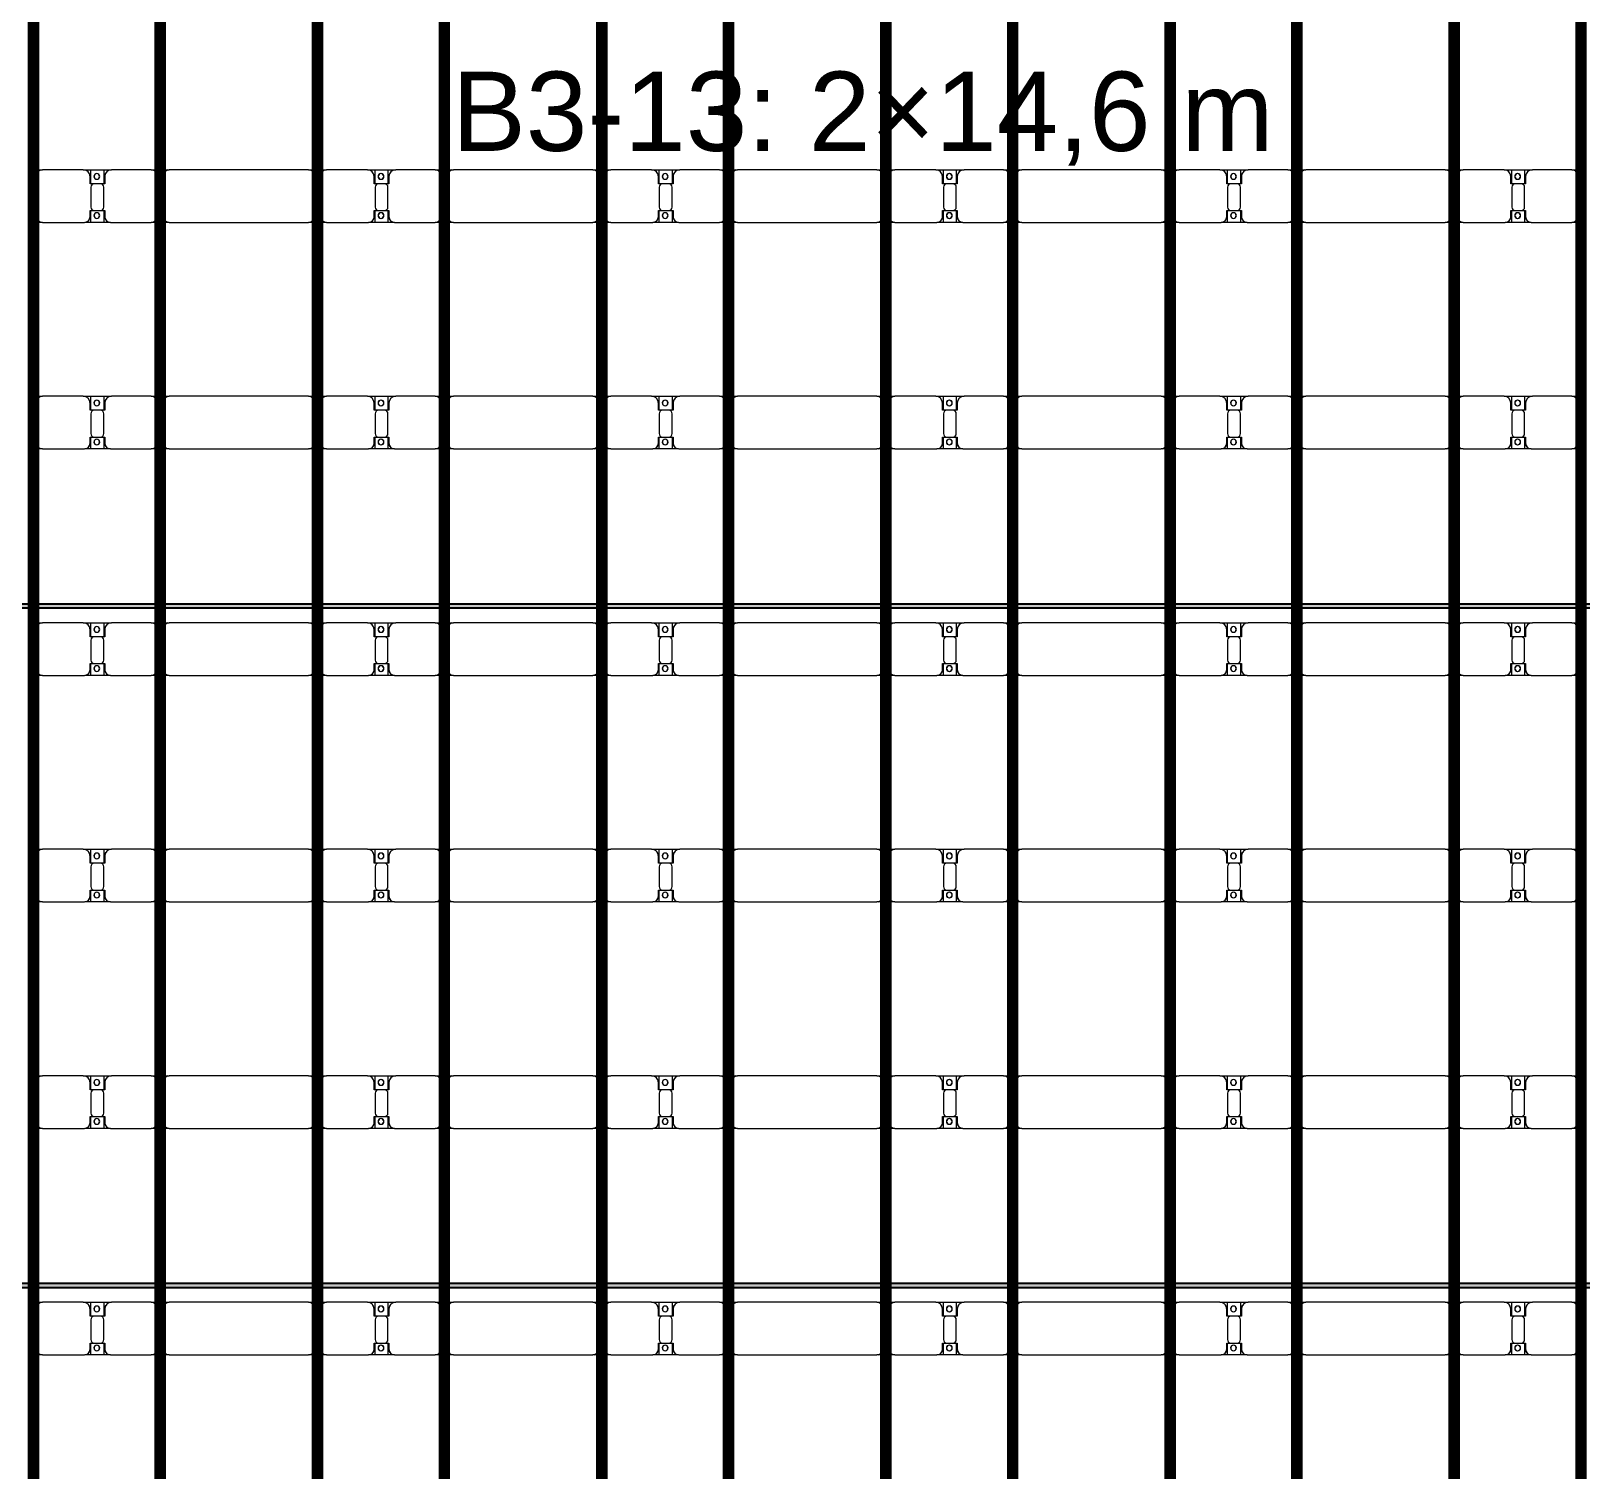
# Model space of a CAD drawing. Header units: millimetres. Extents: x 312848 to 517332, y -142134 to -35114.
# Drawn here: x 351614 to 365305, y -60576 to -47870 of the extents above; entities that cross this region are included whole.
import ezdxf

# ---------------------------------------------------------------- set-up
doc = ezdxf.new("R2010")
doc.units = ezdxf.units.MM
doc.layers.add('A-GENM', color=13, linetype='Continuous', lineweight=9)
doc.layers.add('S-BEAM', color=12, linetype='Continuous', lineweight=9)
doc.layers.add('GC-GHI CHU', color=2, linetype='Continuous')
doc.styles.add('GC_VN', font='arial.ttf')

# ---------------------------------------------------------------- blocks, each defined once
blk = doc.blocks.new('Dai phao do pin - DẢI PHAO ĐỠ PIN-V1-KHUNG KẾT CẤU BÈ PIN 3')
at = {"layer": 'A-GENM', "color": 7}
for p, q in [((23300, 242), (23360, 242)), ((23310, 192), (23310, -173)), ((23720, 242), (23360, 242)), ((23720, 242), (23902, 242)), ((23780, 118), (23780, 182)), ((23788, 242), (23970, 242)), ((23788, 118), (23788, 242)), ((23902, 242), (23902, 118)), ((23910, 182), (23910, 118)), ((24320, 242), (23970, 242)), ((24320, 242), (24380, 242)), ((24370, -173), (24370, 192)), ((24420, 242), (24480, 242)), ((24430, 192), (24430, -173)), ((25710, 242), (24480, 242)), ((25710, 242), (25770, 242)), ((25760, -173), (25760, 192)), ((25810, 242), (25870, 242)), ((25820, 192), (25820, -173)), ((26230, 242), (25870, 242)), ((26230, 242), (26412, 242)), ((26290, 118), (26290, 182)), ((26298, 242), (26480, 242)), ((26298, 118), (26298, 242)), ((26412, 242), (26412, 118)), ((26420, 182), (26420, 118)), ((26830, 242), (26480, 242)), ((26830, 242), (26890, 242)), ((26880, -173), (26880, 192)), ((26930, 242), (26990, 242)), ((26940, 192), (26940, -173)), ((28220, 242), (26990, 242)), ((28220, 242), (28280, 242)), ((28270, -173), (28270, 192)), ((28320, 242), (28380, 242)), ((28330, 192), (28330, -173)), ((28740, 242), (28380, 242)), ((28740, 242), (28922, 242)), ((28800, 118), (28800, 182)), ((28808, 242), (28990, 242)), ((28808, 118), (28808, 242)), ((28922, 242), (28922, 118)), ((28930, 182), (28930, 118)), ((29340, 242), (28990, 242)), ((29340, 242), (29400, 242)), ((29390, -173), (29390, 192)), ((29440, 242), (29500, 242)), ((29450, 192), (29450, -173)), ((30730, 242), (29500, 242)), ((30730, 242), (30790, 242)), ((30780, -173), (30780, 192)), ((30830, 242), (30890, 242)), ((30840, 192), (30840, -173)), ((31250, 242), (30890, 242)), ((31250, 242), (31432, 242)), ((31310, 118), (31310, 182)), ((31318, 242), (31500, 242)), ((31318, 118), (31318, 242)), ((31432, 242), (31432, 118)), ((31440, 182), (31440, 118)), ((31850, 242), (31500, 242)), ((31850, 242), (31910, 242)), ((31900, -173), (31900, 192)), ((31950, 242), (32010, 242)), ((31960, 192), (31960, -173)), ((33240, 242), (32010, 242)), ((33240, 242), (33300, 242)), ((33290, -173), (33290, 192)), ((33340, 242), (33400, 242)), ((33350, 192), (33350, -173)), ((33760, 242), (33400, 242)), ((33760, 242), (33942, 242)), ((33820, 118), (33820, 182)), ((33828, 242), (34010, 242)), ((33828, 118), (33828, 242)), ((33942, 242), (33942, 118)), ((33950, 182), (33950, 118)), ((34360, 242), (34010, 242)), ((34360, 242), (34420, 242)), ((34410, -173), (34410, 192)), ((34460, 242), (34520, 242)), ((34470, 192), (34470, -173)), ((35750, 242), (34520, 242)), ((35750, 242), (35810, 242)), ((35800, -173), (35800, 192)), ((35850, 242), (35910, 242)), ((35860, 192), (35860, -173)), ((36270, 242), (35910, 242)), ((36270, 242), (36452, 242)), ((36330, 118), (36330, 182)), ((36338, 242), (36520, 242)), ((36338, 118), (36338, 242)), ((36452, 242), (36452, 118)), ((36460, 182), (36460, 118)), ((36870, 242), (36520, 242)), ((36870, 242), (36930, 242)), ((36920, -173), (36920, 192)), ((23872, 118), (23780, 118)), ((23788, 88), (23788, -88)), ((23910, 118), (23818, 118)), ((23902, -88), (23902, 88)), ((26382, 118), (26290, 118)), ((26298, 88), (26298, -88)), ((26420, 118), (26328, 118)), ((26412, -88), (26412, 88)), ((28892, 118), (28800, 118)), ((28808, 88), (28808, -88)), ((28930, 118), (28838, 118)), ((28922, -88), (28922, 88)), ((31402, 118), (31310, 118)), ((31318, 88), (31318, -88)), ((31440, 118), (31348, 118)), ((31432, -88), (31432, 88)), ((33912, 118), (33820, 118)), ((33828, 88), (33828, -88)), ((33950, 118), (33858, 118)), ((33942, -88), (33942, 88)), ((36422, 118), (36330, 118)), ((36338, 88), (36338, -88)), ((36460, 118), (36368, 118)), ((36452, -88), (36452, 88)), ((23780, -173), (23780, -118)), ((23780, -118), (23872, -118)), ((23788, -223), (23788, -118)), ((23818, -118), (23910, -118)), ((23902, -118), (23902, -223)), ((23910, -118), (23910, -173)), ((26290, -173), (26290, -118)), ((26290, -118), (26382, -118)), ((26298, -223), (26298, -118)), ((26328, -118), (26420, -118)), ((26412, -118), (26412, -223)), ((26420, -118), (26420, -173)), ((28800, -173), (28800, -118)), ((28800, -118), (28892, -118)), ((28808, -223), (28808, -118)), ((28838, -118), (28930, -118)), ((28922, -118), (28922, -223)), ((28930, -118), (28930, -173)), ((31310, -173), (31310, -118)), ((31310, -118), (31402, -118)), ((31318, -223), (31318, -118)), ((31348, -118), (31440, -118)), ((31432, -118), (31432, -223)), ((31440, -118), (31440, -173)), ((33820, -173), (33820, -118)), ((33820, -118), (33912, -118)), ((33828, -223), (33828, -118)), ((33858, -118), (33950, -118)), ((33942, -118), (33942, -223)), ((33950, -118), (33950, -173)), ((36330, -173), (36330, -118)), ((36330, -118), (36422, -118)), ((36338, -223), (36338, -118)), ((36368, -118), (36460, -118)), ((36452, -118), (36452, -223)), ((36460, -118), (36460, -173)), ((23360, -223), (23300, -223)), ((23360, -223), (23730, -223)), ((23902, -223), (23735, -223)), ((23960, -223), (23788, -223)), ((23960, -223), (24320, -223)), ((24380, -223), (24320, -223)), ((24480, -223), (24420, -223)), ((24480, -223), (25710, -223)), ((25770, -223), (25710, -223)), ((25870, -223), (25810, -223)), ((25870, -223), (26240, -223)), ((26412, -223), (26240, -223)), ((26470, -223), (26298, -223)), ((26470, -223), (26830, -223)), ((26890, -223), (26830, -223)), ((26990, -223), (26930, -223)), ((26990, -223), (28220, -223)), ((28280, -223), (28220, -223)), ((28380, -223), (28320, -223)), ((28380, -223), (28750, -223)), ((28922, -223), (28750, -223)), ((28977, -223), (28808, -223)), ((28980, -223), (29340, -223)), ((29400, -223), (29340, -223)), ((29500, -223), (29440, -223)), ((29500, -223), (30730, -223)), ((30790, -223), (30730, -223)), ((30890, -223), (30830, -223)), ((30890, -223), (31260, -223)), ((31432, -223), (31260, -223)), ((31490, -223), (31318, -223)), ((31490, -223), (31850, -223)), ((31910, -223), (31850, -223)), ((32010, -223), (31950, -223)), ((32010, -223), (33240, -223)), ((33300, -223), (33240, -223)), ((33400, -223), (33340, -223)), ((33400, -223), (33770, -223)), ((33942, -223), (33770, -223)), ((34000, -223), (33828, -223)), ((34000, -223), (34360, -223)), ((34420, -223), (34360, -223)), ((34520, -223), (34460, -223)), ((34520, -223), (35750, -223)), ((35810, -223), (35750, -223)), ((35910, -223), (35850, -223)), ((35910, -223), (36280, -223)), ((36452, -223), (36280, -223)), ((36510, -223), (36338, -223)), ((36510, -223), (36870, -223)), ((36930, -223), (36870, -223))]:
    blk.add_line(p, q, dxfattribs=at)
for centre, radius, start, end in [((23360, 192), 50, 90, 180), ((23360, 192), 50, 135, 180), ((23720, 182), 60, 360, 90), ((23720, 182), 60, 360, 30), ((23839, 183), 25, 360, 180), ((23839, 183), 25, 180, 0), ((23841, 183), 25, 360, 180), ((23841, 183), 25, 180, 360), ((23970, 182), 60, 90, 180), ((23970, 182), 60, 150, 180), ((24320, 192), 50, 0, 90), ((24320, 192), 50, 0, 45), ((24480, 192), 50, 90, 180), ((24480, 192), 50, 105, 180), ((25710, 192), 50, 0, 90), ((25710, 192), 50, 15, 90), ((25870, 192), 50, 90, 180), ((25870, 192), 50, 135, 180), ((26230, 182), 60, 0, 90), ((26230, 182), 60, 0, 30), ((26349, 183), 25, 360, 180), ((26349, 183), 25, 180, 0), ((26351, 183), 25, 0, 180), ((26351, 183), 25, 180, 0), ((26480, 182), 60, 90, 180), ((26480, 182), 60, 150, 180), ((26830, 192), 50, 360, 90), ((26830, 192), 50, 360, 45), ((26990, 192), 50, 90, 180), ((26990, 192), 50, 105, 180), ((28220, 192), 50, 0, 90), ((28220, 192), 50, 15, 90), ((28380, 192), 50, 90, 180), ((28380, 192), 50, 135, 180), ((28740, 182), 60, 0, 90), ((28740, 182), 60, 0, 30), ((28859, 183), 25, 360, 180), ((28859, 183), 25, 180, 0), ((28861, 183), 25, 360, 180), ((28861, 183), 25, 180, 0), ((28990, 182), 60, 90, 180), ((28990, 182), 60, 150, 180), ((29340, 192), 50, 0, 90), ((29340, 192), 50, 0, 45), ((29500, 192), 50, 90, 180), ((29500, 192), 50, 105, 180), ((30730, 192), 50, 360, 90), ((30730, 192), 50, 15, 90), ((30890, 192), 50, 90, 180), ((30890, 192), 50, 135, 180), ((31250, 182), 60, 0, 90), ((31250, 182), 60, 0, 30), ((31369, 183), 25, 360, 180), ((31369, 183), 25, 180, 0), ((31371, 183), 25, 360, 180), ((31371, 183), 25, 180, 0), ((31500, 182), 60, 90, 180), ((31500, 182), 60, 150, 180), ((31850, 192), 50, 0, 90), ((31850, 192), 50, 0, 45), ((32010, 192), 50, 90, 180), ((32010, 192), 50, 105, 180), ((33240, 192), 50, 0, 90), ((33240, 192), 50, 15, 90), ((33400, 192), 50, 90, 180), ((33400, 192), 50, 135, 180), ((33760, 182), 60, 360, 90), ((33760, 182), 60, 360, 30), ((33879, 183), 25, 0, 180), ((33879, 183), 25, 180, 0), ((33881, 183), 25, 360, 180), ((33881, 183), 25, 180, 0), ((34010, 182), 60, 90, 180), ((34010, 182), 60, 150, 180), ((34360, 192), 50, 0, 90), ((34360, 192), 50, 0, 45), ((34520, 192), 50, 90, 180), ((34520, 192), 50, 105, 180), ((35750, 192), 50, 360, 90), ((35750, 192), 50, 15, 90), ((35910, 192), 50, 90, 180), ((35910, 192), 50, 135, 180), ((36270, 182), 60, 360, 90), ((36270, 182), 60, 360, 30), ((36389, 183), 25, 360, 180), ((36389, 183), 25, 180, 360), ((36391, 183), 25, 0, 180), ((36391, 183), 25, 180, 0), ((36520, 182), 60, 90, 180), ((36520, 182), 60, 150, 180), ((36870, 192), 50, 0, 90), ((36870, 192), 50, 0, 45), ((23818, 88), 30, 90, 180), ((23872, 88), 30, 0, 90), ((26328, 88), 30, 90, 180), ((26382, 88), 30, 0, 90), ((28838, 88), 30, 90, 180), ((28892, 88), 30, 0, 90), ((31348, 88), 30, 90, 180), ((31402, 88), 30, 0, 90), ((33858, 88), 30, 90, 180), ((33912, 88), 30, 360, 90), ((36368, 88), 30, 90, 180), ((36422, 88), 30, 0, 90), ((23818, -88), 30, 180, 270), ((23839, -162), 25, 360, 180), ((23841, -162), 25, 360, 180), ((23872, -88), 30, 270, 0), ((26328, -88), 30, 180, 270), ((26349, -162), 25, 360, 180), ((26351, -162), 25, 360, 180), ((26382, -88), 30, 270, 360), ((28838, -88), 30, 180, 270), ((28859, -162), 25, 360, 180), ((28861, -162), 25, 360, 180), ((28892, -88), 30, 270, 360), ((31348, -88), 30, 180, 270), ((31369, -162), 25, 360, 180), ((31371, -162), 25, 0, 180), ((31402, -88), 30, 270, 0), ((33858, -88), 30, 180, 270), ((33879, -162), 25, 360, 180), ((33881, -162), 25, 360, 180), ((33912, -88), 30, 270, 360), ((36368, -88), 30, 180, 270), ((36389, -162), 25, 360, 180), ((36391, -162), 25, 0, 180), ((36422, -88), 30, 270, 360), ((23360, -173), 50, 180, 270), ((23360, -173), 50, 180, 225), ((23730, -173), 50, 270, 0), ((23730, -173), 50, 315, 0), ((23839, -162), 25, 180, 0), ((23841, -162), 25, 180, 0), ((23960, -173), 50, 180, 270), ((23960, -173), 50, 180, 225), ((24320, -173), 50, 270, 0), ((24320, -173), 50, 315, 0), ((24480, -173), 50, 180, 270), ((24480, -173), 50, 180, 270), ((25710, -173), 50, 270, 360), ((25710, -173), 50, 285, 360), ((25870, -173), 50, 180, 270), ((25870, -173), 50, 180, 225), ((26240, -173), 50, 270, 360), ((26240, -173), 50, 315, 360), ((26349, -162), 25, 180, 0), ((26351, -162), 25, 180, 0), ((26470, -173), 50, 180, 270), ((26470, -173), 50, 180, 225), ((26830, -173), 50, 270, 360), ((26830, -173), 50, 315, 360), ((26990, -173), 50, 180, 270), ((26990, -173), 50, 180, 270), ((28220, -173), 50, 270, 360), ((28220, -173), 50, 285, 360), ((28380, -173), 50, 180, 270), ((28380, -173), 50, 180, 225), ((28750, -173), 50, 270, 0), ((28750, -173), 50, 315, 0), ((28859, -162), 25, 180, 0), ((28861, -162), 25, 180, 0), ((28980, -173), 50, 180, 270), ((28980, -173), 50, 180, 225), ((29340, -173), 50, 270, 0), ((29340, -173), 50, 315, 0), ((29500, -173), 50, 180, 270), ((29500, -173), 50, 180, 270), ((30730, -173), 50, 270, 0), ((30730, -173), 50, 285, 0), ((30890, -173), 50, 180, 270), ((30890, -173), 50, 180, 225), ((31260, -173), 50, 270, 0), ((31260, -173), 50, 315, 0), ((31369, -162), 25, 180, 0), ((31371, -162), 25, 180, 0), ((31490, -173), 50, 180, 270), ((31490, -173), 50, 180, 225), ((31850, -173), 50, 270, 360), ((31850, -173), 50, 315, 0), ((32010, -173), 50, 180, 270), ((32010, -173), 50, 180, 270), ((33240, -173), 50, 270, 0), ((33240, -173), 50, 285, 0), ((33400, -173), 50, 180, 270), ((33400, -173), 50, 180, 225), ((33770, -173), 50, 270, 360), ((33770, -173), 50, 315, 360), ((33879, -162), 25, 180, 0), ((33881, -162), 25, 180, 0), ((34000, -173), 50, 180, 270), ((34000, -173), 50, 180, 225), ((34360, -173), 50, 270, 360), ((34360, -173), 50, 315, 360), ((34520, -173), 50, 180, 270), ((34520, -173), 50, 180, 270), ((35750, -173), 50, 270, 360), ((35750, -173), 50, 285, 360), ((35910, -173), 50, 180, 270), ((35910, -173), 50, 180, 225), ((36280, -173), 50, 270, 0), ((36280, -173), 50, 315, 0), ((36389, -162), 25, 180, 0), ((36391, -162), 25, 180, 0), ((36510, -173), 50, 180, 270), ((36510, -173), 50, 180, 225), ((36870, -173), 50, 270, 0), ((36870, -173), 50, 315, 0)]:
    blk.add_arc(centre, radius, start, end, dxfattribs=at)
blk = doc.blocks.new('Dai phao do pin - DẢI PHAO ĐỠ PIN-67477-KHUNG KẾT CẤU BÈ PIN 3')
at = {"layer": 'A-GENM', "color": 7}
for p, q in [((23300, 242), (23360, 242)), ((23310, 192), (23310, -173)), ((23720, 242), (23360, 242)), ((23720, 242), (23902, 242)), ((23780, 118), (23780, 182)), ((23788, 242), (23970, 242)), ((23788, 118), (23788, 242)), ((23902, 242), (23902, 118)), ((23910, 182), (23910, 118)), ((24320, 242), (23970, 242)), ((24320, 242), (24380, 242)), ((24370, -173), (24370, 192)), ((24420, 242), (24480, 242)), ((24430, 192), (24430, -173)), ((25710, 242), (24480, 242)), ((25710, 242), (25770, 242)), ((25760, -173), (25760, 192)), ((25810, 242), (25870, 242)), ((25820, 192), (25820, -173)), ((26230, 242), (25870, 242)), ((26230, 242), (26412, 242)), ((26290, 118), (26290, 182)), ((26298, 242), (26480, 242)), ((26298, 118), (26298, 242)), ((26412, 242), (26412, 118)), ((26420, 182), (26420, 118)), ((26830, 242), (26480, 242)), ((26830, 242), (26890, 242)), ((26880, -173), (26880, 192)), ((26930, 242), (26990, 242)), ((26940, 192), (26940, -173)), ((28220, 242), (26990, 242)), ((28220, 242), (28280, 242)), ((28270, -173), (28270, 192)), ((28320, 242), (28380, 242)), ((28330, 192), (28330, -173)), ((28740, 242), (28380, 242)), ((28740, 242), (28922, 242)), ((28800, 118), (28800, 182)), ((28808, 242), (28990, 242)), ((28808, 118), (28808, 242)), ((28922, 242), (28922, 118)), ((28930, 182), (28930, 118)), ((29340, 242), (28990, 242)), ((29340, 242), (29400, 242)), ((29390, -173), (29390, 192)), ((29440, 242), (29500, 242)), ((29450, 192), (29450, -173)), ((30730, 242), (29500, 242)), ((30730, 242), (30790, 242)), ((30780, -173), (30780, 192)), ((30830, 242), (30890, 242)), ((30840, 192), (30840, -173)), ((31250, 242), (30890, 242)), ((31250, 242), (31432, 242)), ((31310, 118), (31310, 182)), ((31318, 242), (31500, 242)), ((31318, 118), (31318, 242)), ((31432, 242), (31432, 118)), ((31440, 182), (31440, 118)), ((31850, 242), (31500, 242)), ((31850, 242), (31910, 242)), ((31900, -173), (31900, 192)), ((31950, 242), (32010, 242)), ((31960, 192), (31960, -173)), ((33240, 242), (32010, 242)), ((33240, 242), (33300, 242)), ((33290, -173), (33290, 192)), ((33340, 242), (33400, 242)), ((33350, 192), (33350, -173)), ((33760, 242), (33400, 242)), ((33760, 242), (33942, 242)), ((33820, 118), (33820, 182)), ((33828, 242), (34010, 242)), ((33828, 118), (33828, 242)), ((33942, 242), (33942, 118)), ((33950, 182), (33950, 118)), ((34360, 242), (34010, 242)), ((34360, 242), (34420, 242)), ((34410, -173), (34410, 192)), ((34460, 242), (34520, 242)), ((34470, 192), (34470, -173)), ((35750, 242), (34520, 242)), ((35750, 242), (35810, 242)), ((35800, -173), (35800, 192)), ((35850, 242), (35910, 242)), ((35860, 192), (35860, -173)), ((36270, 242), (35910, 242)), ((36270, 242), (36452, 242)), ((36330, 118), (36330, 182)), ((36338, 242), (36520, 242)), ((36338, 118), (36338, 242)), ((36452, 242), (36452, 118)), ((36460, 182), (36460, 118)), ((36870, 242), (36520, 242)), ((36870, 242), (36930, 242)), ((36920, -173), (36920, 192)), ((23872, 118), (23780, 118)), ((23788, 88), (23788, -88)), ((23910, 118), (23818, 118)), ((23902, -88), (23902, 88)), ((26382, 118), (26290, 118)), ((26298, 88), (26298, -88)), ((26420, 118), (26328, 118)), ((26412, -88), (26412, 88)), ((28892, 118), (28800, 118)), ((28808, 88), (28808, -88)), ((28930, 118), (28838, 118)), ((28922, -88), (28922, 88)), ((31402, 118), (31310, 118)), ((31318, 88), (31318, -88)), ((31440, 118), (31348, 118)), ((31432, -88), (31432, 88)), ((33912, 118), (33820, 118)), ((33828, 88), (33828, -88)), ((33950, 118), (33858, 118)), ((33942, -88), (33942, 88)), ((36422, 118), (36330, 118)), ((36338, 88), (36338, -88)), ((36460, 118), (36368, 118)), ((36452, -88), (36452, 88)), ((23780, -173), (23780, -118)), ((23780, -118), (23872, -118)), ((23788, -223), (23788, -118)), ((23818, -118), (23910, -118)), ((23902, -118), (23902, -223)), ((23910, -118), (23910, -173)), ((26290, -173), (26290, -118)), ((26290, -118), (26382, -118)), ((26298, -223), (26298, -118)), ((26328, -118), (26420, -118)), ((26412, -118), (26412, -223)), ((26420, -118), (26420, -173)), ((28800, -173), (28800, -118)), ((28800, -118), (28892, -118)), ((28808, -223), (28808, -118)), ((28838, -118), (28930, -118)), ((28922, -118), (28922, -223)), ((28930, -118), (28930, -173)), ((31310, -173), (31310, -118)), ((31310, -118), (31402, -118)), ((31318, -223), (31318, -118)), ((31348, -118), (31440, -118)), ((31432, -118), (31432, -223)), ((31440, -118), (31440, -173)), ((33820, -173), (33820, -118)), ((33820, -118), (33912, -118)), ((33828, -223), (33828, -118)), ((33858, -118), (33950, -118)), ((33942, -118), (33942, -223)), ((33950, -118), (33950, -173)), ((36330, -173), (36330, -118)), ((36330, -118), (36422, -118)), ((36338, -223), (36338, -118)), ((36368, -118), (36460, -118)), ((36452, -118), (36452, -223)), ((36460, -118), (36460, -173)), ((23360, -223), (23300, -223)), ((23360, -223), (23730, -223)), ((23902, -223), (23735, -223)), ((23960, -223), (23788, -223)), ((23960, -223), (24320, -223)), ((24380, -223), (24320, -223)), ((24480, -223), (24420, -223)), ((24480, -223), (25710, -223)), ((25770, -223), (25710, -223)), ((25870, -223), (25810, -223)), ((25870, -223), (26240, -223)), ((26412, -223), (26240, -223)), ((26470, -223), (26298, -223)), ((26470, -223), (26830, -223)), ((26890, -223), (26830, -223)), ((26990, -223), (26930, -223)), ((26990, -223), (28220, -223)), ((28280, -223), (28220, -223)), ((28380, -223), (28320, -223)), ((28380, -223), (28750, -223)), ((28922, -223), (28750, -223)), ((28977, -223), (28808, -223)), ((28980, -223), (29340, -223)), ((29400, -223), (29340, -223)), ((29500, -223), (29440, -223)), ((29500, -223), (30730, -223)), ((30790, -223), (30730, -223)), ((30890, -223), (30830, -223)), ((30890, -223), (31260, -223)), ((31432, -223), (31260, -223)), ((31490, -223), (31318, -223)), ((31490, -223), (31850, -223)), ((31910, -223), (31850, -223)), ((32010, -223), (31950, -223)), ((32010, -223), (33240, -223)), ((33300, -223), (33240, -223)), ((33400, -223), (33340, -223)), ((33400, -223), (33770, -223)), ((33942, -223), (33770, -223)), ((34000, -223), (33828, -223)), ((34000, -223), (34360, -223)), ((34420, -223), (34360, -223)), ((34520, -223), (34460, -223)), ((34520, -223), (35750, -223)), ((35810, -223), (35750, -223)), ((35910, -223), (35850, -223)), ((35910, -223), (36280, -223)), ((36452, -223), (36280, -223)), ((36510, -223), (36338, -223)), ((36510, -223), (36870, -223)), ((36930, -223), (36870, -223))]:
    blk.add_line(p, q, dxfattribs=at)
for centre, radius, start, end in [((23360, 192), 50, 90, 180), ((23360, 192), 50, 135, 180), ((23720, 182), 60, 360, 90), ((23720, 182), 60, 360, 30), ((23839, 183), 25, 360, 180), ((23839, 183), 25, 180, 0), ((23841, 183), 25, 360, 180), ((23841, 183), 25, 180, 360), ((23970, 182), 60, 90, 180), ((23970, 182), 60, 150, 180), ((24320, 192), 50, 0, 90), ((24320, 192), 50, 0, 45), ((24480, 192), 50, 90, 180), ((24480, 192), 50, 105, 180), ((25710, 192), 50, 0, 90), ((25710, 192), 50, 15, 90), ((25870, 192), 50, 90, 180), ((25870, 192), 50, 135, 180), ((26230, 182), 60, 0, 90), ((26230, 182), 60, 0, 30), ((26349, 183), 25, 360, 180), ((26349, 183), 25, 180, 0), ((26351, 183), 25, 0, 180), ((26351, 183), 25, 180, 0), ((26480, 182), 60, 90, 180), ((26480, 182), 60, 150, 180), ((26830, 192), 50, 360, 90), ((26830, 192), 50, 360, 45), ((26990, 192), 50, 90, 180), ((26990, 192), 50, 105, 180), ((28220, 192), 50, 0, 90), ((28220, 192), 50, 15, 90), ((28380, 192), 50, 90, 180), ((28380, 192), 50, 135, 180), ((28740, 182), 60, 0, 90), ((28740, 182), 60, 0, 30), ((28859, 183), 25, 360, 180), ((28859, 183), 25, 180, 0), ((28861, 183), 25, 360, 180), ((28861, 183), 25, 180, 0), ((28990, 182), 60, 90, 180), ((28990, 182), 60, 150, 180), ((29340, 192), 50, 0, 90), ((29340, 192), 50, 0, 45), ((29500, 192), 50, 90, 180), ((29500, 192), 50, 105, 180), ((30730, 192), 50, 360, 90), ((30730, 192), 50, 15, 90), ((30890, 192), 50, 90, 180), ((30890, 192), 50, 135, 180), ((31250, 182), 60, 0, 90), ((31250, 182), 60, 0, 30), ((31369, 183), 25, 360, 180), ((31369, 183), 25, 180, 0), ((31371, 183), 25, 360, 180), ((31371, 183), 25, 180, 0), ((31500, 182), 60, 90, 180), ((31500, 182), 60, 150, 180), ((31850, 192), 50, 0, 90), ((31850, 192), 50, 0, 45), ((32010, 192), 50, 90, 180), ((32010, 192), 50, 105, 180), ((33240, 192), 50, 0, 90), ((33240, 192), 50, 15, 90), ((33400, 192), 50, 90, 180), ((33400, 192), 50, 135, 180), ((33760, 182), 60, 360, 90), ((33760, 182), 60, 360, 30), ((33879, 183), 25, 0, 180), ((33879, 183), 25, 180, 0), ((33881, 183), 25, 360, 180), ((33881, 183), 25, 180, 0), ((34010, 182), 60, 90, 180), ((34010, 182), 60, 150, 180), ((34360, 192), 50, 0, 90), ((34360, 192), 50, 0, 45), ((34520, 192), 50, 90, 180), ((34520, 192), 50, 105, 180), ((35750, 192), 50, 360, 90), ((35750, 192), 50, 15, 90), ((35910, 192), 50, 90, 180), ((35910, 192), 50, 135, 180), ((36270, 182), 60, 360, 90), ((36270, 182), 60, 360, 30), ((36389, 183), 25, 360, 180), ((36389, 183), 25, 180, 360), ((36391, 183), 25, 0, 180), ((36391, 183), 25, 180, 0), ((36520, 182), 60, 90, 180), ((36520, 182), 60, 150, 180), ((36870, 192), 50, 0, 90), ((36870, 192), 50, 0, 45), ((23818, 88), 30, 90, 180), ((23872, 88), 30, 0, 90), ((26328, 88), 30, 90, 180), ((26382, 88), 30, 0, 90), ((28838, 88), 30, 90, 180), ((28892, 88), 30, 0, 90), ((31348, 88), 30, 90, 180), ((31402, 88), 30, 0, 90), ((33858, 88), 30, 90, 180), ((33912, 88), 30, 360, 90), ((36368, 88), 30, 90, 180), ((36422, 88), 30, 0, 90), ((23818, -88), 30, 180, 270), ((23839, -162), 25, 360, 180), ((23841, -162), 25, 360, 180), ((23872, -88), 30, 270, 0), ((26328, -88), 30, 180, 270), ((26349, -162), 25, 360, 180), ((26351, -162), 25, 360, 180), ((26382, -88), 30, 270, 360), ((28838, -88), 30, 180, 270), ((28859, -162), 25, 360, 180), ((28861, -162), 25, 360, 180), ((28892, -88), 30, 270, 360), ((31348, -88), 30, 180, 270), ((31369, -162), 25, 360, 180), ((31371, -162), 25, 0, 180), ((31402, -88), 30, 270, 0), ((33858, -88), 30, 180, 270), ((33879, -162), 25, 360, 180), ((33881, -162), 25, 360, 180), ((33912, -88), 30, 270, 360), ((36368, -88), 30, 180, 270), ((36389, -162), 25, 360, 180), ((36391, -162), 25, 0, 180), ((36422, -88), 30, 270, 360), ((23360, -173), 50, 180, 270), ((23360, -173), 50, 180, 225), ((23730, -173), 50, 270, 0), ((23730, -173), 50, 315, 0), ((23839, -162), 25, 180, 0), ((23841, -162), 25, 180, 0), ((23960, -173), 50, 180, 270), ((23960, -173), 50, 180, 225), ((24320, -173), 50, 270, 0), ((24320, -173), 50, 315, 0), ((24480, -173), 50, 180, 270), ((24480, -173), 50, 180, 270), ((25710, -173), 50, 270, 360), ((25710, -173), 50, 285, 360), ((25870, -173), 50, 180, 270), ((25870, -173), 50, 180, 225), ((26240, -173), 50, 270, 360), ((26240, -173), 50, 315, 360), ((26349, -162), 25, 180, 0), ((26351, -162), 25, 180, 0), ((26470, -173), 50, 180, 270), ((26470, -173), 50, 180, 225), ((26830, -173), 50, 270, 360), ((26830, -173), 50, 315, 360), ((26990, -173), 50, 180, 270), ((26990, -173), 50, 180, 270), ((28220, -173), 50, 270, 360), ((28220, -173), 50, 285, 360), ((28380, -173), 50, 180, 270), ((28380, -173), 50, 180, 225), ((28750, -173), 50, 270, 0), ((28750, -173), 50, 315, 0), ((28859, -162), 25, 180, 0), ((28861, -162), 25, 180, 0), ((28980, -173), 50, 180, 270), ((28980, -173), 50, 180, 225), ((29340, -173), 50, 270, 0), ((29340, -173), 50, 315, 0), ((29500, -173), 50, 180, 270), ((29500, -173), 50, 180, 270), ((30730, -173), 50, 270, 0), ((30730, -173), 50, 285, 0), ((30890, -173), 50, 180, 270), ((30890, -173), 50, 180, 225), ((31260, -173), 50, 270, 0), ((31260, -173), 50, 315, 0), ((31369, -162), 25, 180, 0), ((31371, -162), 25, 180, 0), ((31490, -173), 50, 180, 270), ((31490, -173), 50, 180, 225), ((31850, -173), 50, 270, 360), ((31850, -173), 50, 315, 0), ((32010, -173), 50, 180, 270), ((32010, -173), 50, 180, 270), ((33240, -173), 50, 270, 0), ((33240, -173), 50, 285, 0), ((33400, -173), 50, 180, 270), ((33400, -173), 50, 180, 225), ((33770, -173), 50, 270, 360), ((33770, -173), 50, 315, 360), ((33879, -162), 25, 180, 0), ((33881, -162), 25, 180, 0), ((34000, -173), 50, 180, 270), ((34000, -173), 50, 180, 225), ((34360, -173), 50, 270, 360), ((34360, -173), 50, 315, 360), ((34520, -173), 50, 180, 270), ((34520, -173), 50, 180, 270), ((35750, -173), 50, 270, 360), ((35750, -173), 50, 285, 360), ((35910, -173), 50, 180, 270), ((35910, -173), 50, 180, 225), ((36280, -173), 50, 270, 0), ((36280, -173), 50, 315, 0), ((36389, -162), 25, 180, 0), ((36391, -162), 25, 180, 0), ((36510, -173), 50, 180, 270), ((36510, -173), 50, 180, 225), ((36870, -173), 50, 270, 0), ((36870, -173), 50, 315, 0)]:
    blk.add_arc(centre, radius, start, end, dxfattribs=at)
blk = doc.blocks.new('Dai phao do pin - DẢI PHAO ĐỠ PIN-V11-KHUNG KẾT CẤU BÈ PIN 3')
at = {"layer": 'A-GENM', "color": 7}
for p, q in [((23300, 242), (23360, 242)), ((23310, 192), (23310, -173)), ((23720, 242), (23360, 242)), ((23720, 242), (23902, 242)), ((23780, 118), (23780, 182)), ((23788, 242), (23970, 242)), ((23788, 118), (23788, 242)), ((23902, 242), (23902, 118)), ((23910, 182), (23910, 118)), ((24320, 242), (23970, 242)), ((24320, 242), (24380, 242)), ((24370, -173), (24370, 192)), ((24420, 242), (24480, 242)), ((24430, 192), (24430, -173)), ((25710, 242), (24480, 242)), ((25710, 242), (25770, 242)), ((25760, -173), (25760, 192)), ((25810, 242), (25870, 242)), ((25820, 192), (25820, -173)), ((26230, 242), (25870, 242)), ((26230, 242), (26412, 242)), ((26290, 118), (26290, 182)), ((26298, 242), (26480, 242)), ((26298, 118), (26298, 242)), ((26412, 242), (26412, 118)), ((26420, 182), (26420, 118)), ((26830, 242), (26480, 242)), ((26830, 242), (26890, 242)), ((26880, -173), (26880, 192)), ((26930, 242), (26990, 242)), ((26940, 192), (26940, -173)), ((28220, 242), (26990, 242)), ((28220, 242), (28280, 242)), ((28270, -173), (28270, 192)), ((28320, 242), (28380, 242)), ((28330, 192), (28330, -173)), ((28740, 242), (28380, 242)), ((28740, 242), (28922, 242)), ((28800, 118), (28800, 182)), ((28808, 242), (28990, 242)), ((28808, 118), (28808, 242)), ((28922, 242), (28922, 118)), ((28930, 182), (28930, 118)), ((29340, 242), (28990, 242)), ((29340, 242), (29400, 242)), ((29390, -173), (29390, 192)), ((29440, 242), (29500, 242)), ((29450, 192), (29450, -173)), ((30730, 242), (29500, 242)), ((30730, 242), (30790, 242)), ((30780, -173), (30780, 192)), ((30830, 242), (30890, 242)), ((30840, 192), (30840, -173)), ((31250, 242), (30890, 242)), ((31250, 242), (31432, 242)), ((31310, 118), (31310, 182)), ((31318, 242), (31500, 242)), ((31318, 118), (31318, 242)), ((31432, 242), (31432, 118)), ((31440, 182), (31440, 118)), ((31850, 242), (31500, 242)), ((31850, 242), (31910, 242)), ((31900, -173), (31900, 192)), ((31950, 242), (32010, 242)), ((31960, 192), (31960, -173)), ((33240, 242), (32010, 242)), ((33240, 242), (33300, 242)), ((33290, -173), (33290, 192)), ((33340, 242), (33400, 242)), ((33350, 192), (33350, -173)), ((33760, 242), (33400, 242)), ((33760, 242), (33942, 242)), ((33820, 118), (33820, 182)), ((33828, 242), (34010, 242)), ((33828, 118), (33828, 242)), ((33942, 242), (33942, 118)), ((33950, 182), (33950, 118)), ((34360, 242), (34010, 242)), ((34360, 242), (34420, 242)), ((34410, -173), (34410, 192)), ((34460, 242), (34520, 242)), ((34470, 192), (34470, -173)), ((35750, 242), (34520, 242)), ((35750, 242), (35810, 242)), ((35800, -173), (35800, 192)), ((35850, 242), (35910, 242)), ((35860, 192), (35860, -173)), ((36270, 242), (35910, 242)), ((36270, 242), (36452, 242)), ((36330, 118), (36330, 182)), ((36338, 242), (36520, 242)), ((36338, 118), (36338, 242)), ((36452, 242), (36452, 118)), ((36460, 182), (36460, 118)), ((36870, 242), (36520, 242)), ((36870, 242), (36930, 242)), ((36920, -173), (36920, 192)), ((23872, 118), (23780, 118)), ((23788, 88), (23788, -88)), ((23910, 118), (23818, 118)), ((23902, -88), (23902, 88)), ((26382, 118), (26290, 118)), ((26298, 88), (26298, -88)), ((26420, 118), (26328, 118)), ((26412, -88), (26412, 88)), ((28892, 118), (28800, 118)), ((28808, 88), (28808, -88)), ((28930, 118), (28838, 118)), ((28922, -88), (28922, 88)), ((31402, 118), (31310, 118)), ((31318, 88), (31318, -88)), ((31440, 118), (31348, 118)), ((31432, -88), (31432, 88)), ((33912, 118), (33820, 118)), ((33828, 88), (33828, -88)), ((33950, 118), (33858, 118)), ((33942, -88), (33942, 88)), ((36422, 118), (36330, 118)), ((36338, 88), (36338, -88)), ((36460, 118), (36368, 118)), ((36452, -88), (36452, 88)), ((23780, -173), (23780, -118)), ((23780, -118), (23872, -118)), ((23788, -223), (23788, -118)), ((23818, -118), (23910, -118)), ((23902, -118), (23902, -223)), ((23910, -118), (23910, -173)), ((26290, -173), (26290, -118)), ((26290, -118), (26382, -118)), ((26298, -223), (26298, -118)), ((26328, -118), (26420, -118)), ((26412, -118), (26412, -223)), ((26420, -118), (26420, -173)), ((28800, -173), (28800, -118)), ((28800, -118), (28892, -118)), ((28808, -223), (28808, -118)), ((28838, -118), (28930, -118)), ((28922, -118), (28922, -223)), ((28930, -118), (28930, -173)), ((31310, -173), (31310, -118)), ((31310, -118), (31402, -118)), ((31318, -223), (31318, -118)), ((31348, -118), (31440, -118)), ((31432, -118), (31432, -223)), ((31440, -118), (31440, -173)), ((33820, -173), (33820, -118)), ((33820, -118), (33912, -118)), ((33828, -223), (33828, -118)), ((33858, -118), (33950, -118)), ((33942, -118), (33942, -223)), ((33950, -118), (33950, -173)), ((36330, -173), (36330, -118)), ((36330, -118), (36422, -118)), ((36338, -223), (36338, -118)), ((36368, -118), (36460, -118)), ((36452, -118), (36452, -223)), ((36460, -118), (36460, -173)), ((23360, -223), (23300, -223)), ((23360, -223), (23730, -223)), ((23902, -223), (23735, -223)), ((23960, -223), (23788, -223)), ((23960, -223), (24320, -223)), ((24380, -223), (24320, -223)), ((24480, -223), (24420, -223)), ((24480, -223), (25710, -223)), ((25770, -223), (25710, -223)), ((25870, -223), (25810, -223)), ((25870, -223), (26240, -223)), ((26412, -223), (26240, -223)), ((26470, -223), (26298, -223)), ((26470, -223), (26830, -223)), ((26890, -223), (26830, -223)), ((26990, -223), (26930, -223)), ((26990, -223), (28220, -223)), ((28280, -223), (28220, -223)), ((28380, -223), (28320, -223)), ((28380, -223), (28750, -223)), ((28922, -223), (28750, -223)), ((28977, -223), (28808, -223)), ((28980, -223), (29340, -223)), ((29400, -223), (29340, -223)), ((29500, -223), (29440, -223)), ((29500, -223), (30730, -223)), ((30790, -223), (30730, -223)), ((30890, -223), (30830, -223)), ((30890, -223), (31260, -223)), ((31432, -223), (31260, -223)), ((31490, -223), (31318, -223)), ((31490, -223), (31850, -223)), ((31910, -223), (31850, -223)), ((32010, -223), (31950, -223)), ((32010, -223), (33240, -223)), ((33300, -223), (33240, -223)), ((33400, -223), (33340, -223)), ((33400, -223), (33770, -223)), ((33942, -223), (33770, -223)), ((34000, -223), (33828, -223)), ((34000, -223), (34360, -223)), ((34420, -223), (34360, -223)), ((34520, -223), (34460, -223)), ((34520, -223), (35750, -223)), ((35810, -223), (35750, -223)), ((35910, -223), (35850, -223)), ((35910, -223), (36280, -223)), ((36452, -223), (36280, -223)), ((36510, -223), (36338, -223)), ((36510, -223), (36870, -223)), ((36930, -223), (36870, -223))]:
    blk.add_line(p, q, dxfattribs=at)
for centre, radius, start, end in [((23360, 192), 50, 90, 180), ((23360, 192), 50, 135, 180), ((23720, 182), 60, 360, 90), ((23720, 182), 60, 360, 30), ((23839, 183), 25, 360, 180), ((23839, 183), 25, 180, 0), ((23841, 183), 25, 360, 180), ((23841, 183), 25, 180, 360), ((23970, 182), 60, 90, 180), ((23970, 182), 60, 150, 180), ((24320, 192), 50, 0, 90), ((24320, 192), 50, 0, 45), ((24480, 192), 50, 90, 180), ((24480, 192), 50, 105, 180), ((25710, 192), 50, 0, 90), ((25710, 192), 50, 15, 90), ((25870, 192), 50, 90, 180), ((25870, 192), 50, 135, 180), ((26230, 182), 60, 0, 90), ((26230, 182), 60, 0, 30), ((26349, 183), 25, 360, 180), ((26349, 183), 25, 180, 0), ((26351, 183), 25, 0, 180), ((26351, 183), 25, 180, 0), ((26480, 182), 60, 90, 180), ((26480, 182), 60, 150, 180), ((26830, 192), 50, 360, 90), ((26830, 192), 50, 360, 45), ((26990, 192), 50, 90, 180), ((26990, 192), 50, 105, 180), ((28220, 192), 50, 0, 90), ((28220, 192), 50, 15, 90), ((28380, 192), 50, 90, 180), ((28380, 192), 50, 135, 180), ((28740, 182), 60, 0, 90), ((28740, 182), 60, 0, 30), ((28859, 183), 25, 360, 180), ((28859, 183), 25, 180, 0), ((28861, 183), 25, 360, 180), ((28861, 183), 25, 180, 0), ((28990, 182), 60, 90, 180), ((28990, 182), 60, 150, 180), ((29340, 192), 50, 0, 90), ((29340, 192), 50, 0, 45), ((29500, 192), 50, 90, 180), ((29500, 192), 50, 105, 180), ((30730, 192), 50, 360, 90), ((30730, 192), 50, 15, 90), ((30890, 192), 50, 90, 180), ((30890, 192), 50, 135, 180), ((31250, 182), 60, 0, 90), ((31250, 182), 60, 0, 30), ((31369, 183), 25, 360, 180), ((31369, 183), 25, 180, 0), ((31371, 183), 25, 360, 180), ((31371, 183), 25, 180, 0), ((31500, 182), 60, 90, 180), ((31500, 182), 60, 150, 180), ((31850, 192), 50, 0, 90), ((31850, 192), 50, 0, 45), ((32010, 192), 50, 90, 180), ((32010, 192), 50, 105, 180), ((33240, 192), 50, 0, 90), ((33240, 192), 50, 15, 90), ((33400, 192), 50, 90, 180), ((33400, 192), 50, 135, 180), ((33760, 182), 60, 360, 90), ((33760, 182), 60, 360, 30), ((33879, 183), 25, 0, 180), ((33879, 183), 25, 180, 0), ((33881, 183), 25, 360, 180), ((33881, 183), 25, 180, 0), ((34010, 182), 60, 90, 180), ((34010, 182), 60, 150, 180), ((34360, 192), 50, 0, 90), ((34360, 192), 50, 0, 45), ((34520, 192), 50, 90, 180), ((34520, 192), 50, 105, 180), ((35750, 192), 50, 360, 90), ((35750, 192), 50, 15, 90), ((35910, 192), 50, 90, 180), ((35910, 192), 50, 135, 180), ((36270, 182), 60, 360, 90), ((36270, 182), 60, 360, 30), ((36389, 183), 25, 360, 180), ((36389, 183), 25, 180, 360), ((36391, 183), 25, 0, 180), ((36391, 183), 25, 180, 0), ((36520, 182), 60, 90, 180), ((36520, 182), 60, 150, 180), ((36870, 192), 50, 0, 90), ((36870, 192), 50, 0, 45), ((23818, 88), 30, 90, 180), ((23872, 88), 30, 0, 90), ((26328, 88), 30, 90, 180), ((26382, 88), 30, 0, 90), ((28838, 88), 30, 90, 180), ((28892, 88), 30, 0, 90), ((31348, 88), 30, 90, 180), ((31402, 88), 30, 0, 90), ((33858, 88), 30, 90, 180), ((33912, 88), 30, 360, 90), ((36368, 88), 30, 90, 180), ((36422, 88), 30, 0, 90), ((23818, -88), 30, 180, 270), ((23839, -162), 25, 360, 180), ((23841, -162), 25, 360, 180), ((23872, -88), 30, 270, 0), ((26328, -88), 30, 180, 270), ((26349, -162), 25, 360, 180), ((26351, -162), 25, 360, 180), ((26382, -88), 30, 270, 360), ((28838, -88), 30, 180, 270), ((28859, -162), 25, 360, 180), ((28861, -162), 25, 360, 180), ((28892, -88), 30, 270, 360), ((31348, -88), 30, 180, 270), ((31369, -162), 25, 360, 180), ((31371, -162), 25, 0, 180), ((31402, -88), 30, 270, 0), ((33858, -88), 30, 180, 270), ((33879, -162), 25, 360, 180), ((33881, -162), 25, 360, 180), ((33912, -88), 30, 270, 360), ((36368, -88), 30, 180, 270), ((36389, -162), 25, 360, 180), ((36391, -162), 25, 0, 180), ((36422, -88), 30, 270, 360), ((23360, -173), 50, 180, 270), ((23360, -173), 50, 180, 225), ((23730, -173), 50, 270, 0), ((23730, -173), 50, 315, 0), ((23839, -162), 25, 180, 0), ((23841, -162), 25, 180, 0), ((23960, -173), 50, 180, 270), ((23960, -173), 50, 180, 225), ((24320, -173), 50, 270, 0), ((24320, -173), 50, 315, 0), ((24480, -173), 50, 180, 270), ((24480, -173), 50, 180, 270), ((25710, -173), 50, 270, 360), ((25710, -173), 50, 285, 360), ((25870, -173), 50, 180, 270), ((25870, -173), 50, 180, 225), ((26240, -173), 50, 270, 360), ((26240, -173), 50, 315, 360), ((26349, -162), 25, 180, 0), ((26351, -162), 25, 180, 0), ((26470, -173), 50, 180, 270), ((26470, -173), 50, 180, 225), ((26830, -173), 50, 270, 360), ((26830, -173), 50, 315, 360), ((26990, -173), 50, 180, 270), ((26990, -173), 50, 180, 270), ((28220, -173), 50, 270, 360), ((28220, -173), 50, 285, 360), ((28380, -173), 50, 180, 270), ((28380, -173), 50, 180, 225), ((28750, -173), 50, 270, 0), ((28750, -173), 50, 315, 0), ((28859, -162), 25, 180, 0), ((28861, -162), 25, 180, 0), ((28980, -173), 50, 180, 270), ((28980, -173), 50, 180, 225), ((29340, -173), 50, 270, 0), ((29340, -173), 50, 315, 0), ((29500, -173), 50, 180, 270), ((29500, -173), 50, 180, 270), ((30730, -173), 50, 270, 0), ((30730, -173), 50, 285, 0), ((30890, -173), 50, 180, 270), ((30890, -173), 50, 180, 225), ((31260, -173), 50, 270, 0), ((31260, -173), 50, 315, 0), ((31369, -162), 25, 180, 0), ((31371, -162), 25, 180, 0), ((31490, -173), 50, 180, 270), ((31490, -173), 50, 180, 225), ((31850, -173), 50, 270, 360), ((31850, -173), 50, 315, 0), ((32010, -173), 50, 180, 270), ((32010, -173), 50, 180, 270), ((33240, -173), 50, 270, 0), ((33240, -173), 50, 285, 0), ((33400, -173), 50, 180, 270), ((33400, -173), 50, 180, 225), ((33770, -173), 50, 270, 360), ((33770, -173), 50, 315, 360), ((33879, -162), 25, 180, 0), ((33881, -162), 25, 180, 0), ((34000, -173), 50, 180, 270), ((34000, -173), 50, 180, 225), ((34360, -173), 50, 270, 360), ((34360, -173), 50, 315, 360), ((34520, -173), 50, 180, 270), ((34520, -173), 50, 180, 270), ((35750, -173), 50, 270, 360), ((35750, -173), 50, 285, 360), ((35910, -173), 50, 180, 270), ((35910, -173), 50, 180, 225), ((36280, -173), 50, 270, 0), ((36280, -173), 50, 315, 0), ((36389, -162), 25, 180, 0), ((36391, -162), 25, 180, 0), ((36510, -173), 50, 180, 270), ((36510, -173), 50, 180, 225), ((36870, -173), 50, 270, 0), ((36870, -173), 50, 315, 0)]:
    blk.add_arc(centre, radius, start, end, dxfattribs=at)
blk = doc.blocks.new('Dầm C52 - Dầm C52-V13-KHUNG KẾT CẤU BÈ PIN 3')
at = {"layer": 'S-BEAM', "lineweight": 140}
blk.add_hatch(color=1, dxfattribs=at).paths.add_polyline_path([(-45616, 20), (-45616, -20), (45616, -20), (45616, 20), (-45569, 20)])
at = {"layer": 'S-BEAM', "color": 1, "lineweight": 140}
for p, q in [((-45616, 20), (45616, 20)), ((45616, -20), (-45616, -20))]:
    blk.add_line(p, q, dxfattribs=at)
blk = doc.blocks.new('Dầm C52 - Hộp 40x60-69555-KHUNG KẾT CẤU BÈ PIN 3')
at = {"layer": 'S-BEAM', "lineweight": 25}
blk.add_hatch(color=4, dxfattribs=at).paths.add_polyline_path([(37512, -20), (37702, -20), (37702, 20), (-37702, 20), (-37702, -20), (37036, -20)])
at = {"layer": 'S-BEAM', "color": 4, "lineweight": 25}
for p, q in [((-37702, 20), (37702, 20)), ((37702, -20), (-37702, -20))]:
    blk.add_line(p, q, dxfattribs=at)
blk = doc.blocks.new('be pin 3_rvt-1-KHUNG KẾT CẤU BÈ PIN 3')
at = {"layer": 'A-GENM', "color": 4, "lineweight": 25}
for name, p in [('Dai phao do pin - DẢI PHAO ĐỠ PIN-V1-KHUNG KẾT CẤU BÈ PIN 3', (328355, -49337)), ('Dai phao do pin - DẢI PHAO ĐỠ PIN-67477-KHUNG KẾT CẤU BÈ PIN 3', (328355, -51337)), ('Dai phao do pin - DẢI PHAO ĐỠ PIN-V11-KHUNG KẾT CẤU BÈ PIN 3', (328355, -53337)), ('Dai phao do pin - DẢI PHAO ĐỠ PIN-V1-KHUNG KẾT CẤU BÈ PIN 3', (328355, -55337)), ('Dai phao do pin - DẢI PHAO ĐỠ PIN-67477-KHUNG KẾT CẤU BÈ PIN 3', (328355, -57337)), ('Dai phao do pin - DẢI PHAO ĐỠ PIN-V1-KHUNG KẾT CẤU BÈ PIN 3', (328355, -59337))]:
    blk.add_blockref(name, p, dxfattribs=at)
at = {"layer": 'S-BEAM', "color": 4, "lineweight": 25, "rotation": 89.99999999999962}
for p in [(351635, -88364), (352755, -88364), (354145, -88364), (355265, -88364), (356655, -88364), (357775, -88364), (359165, -88364), (360285, -88364), (361675, -88364), (362795, -88364), (364185, -88364), (365305, -88364)]:
    blk.add_blockref('Dầm C52 - Dầm C52-V13-KHUNG KẾT CẤU BÈ PIN 3', p, dxfattribs=at)
at = {"layer": 'S-BEAM', "color": 4, "lineweight": 25}
for p in [(362235, -52947), (362235, -58947)]:
    blk.add_blockref('Dầm C52 - Hộp 40x60-69555-KHUNG KẾT CẤU BÈ PIN 3', p, dxfattribs=at)

msp = doc.modelspace()

# ---------------------------------------------------------------- block references
at = {"lineweight": 5}
msp.add_blockref('be pin 3_rvt-1-KHUNG KẾT CẤU BÈ PIN 3', (0, 0), dxfattribs=at)

# ---------------------------------------------------------------- texts
at = {"layer": 'GC-GHI CHU', "style": 'GC_VN'}
msp.add_text('B3-13: 2×14,6 m', height=700, dxfattribs=at).set_placement((355332.1, -48928.3))

doc.saveas('drawing.dxf')
